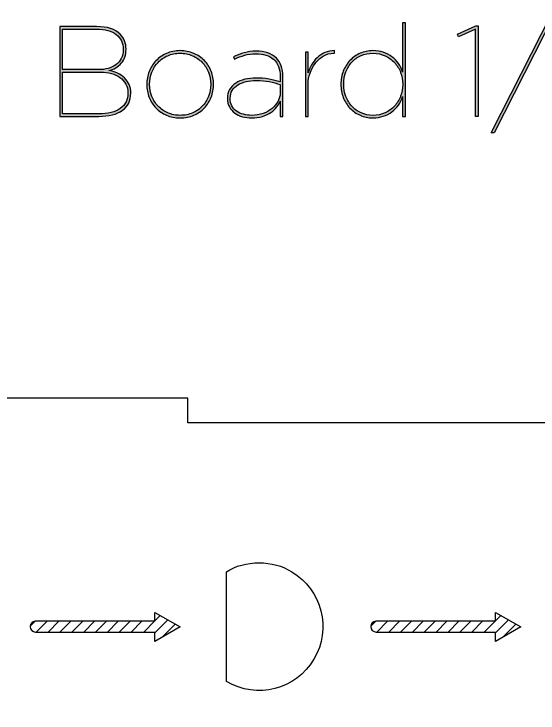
# Model space of a CAD drawing. Extents: x 23 to 691, y -846 to -23.
# Drawn here: x 112.5 to 197.8, y -136.3 to -22.6 of the extents above; entities that cross this region are included whole.
import ezdxf

# ---------------------------------------------------------------- set-up
doc = ezdxf.new("R2010")
doc.units = 0
doc.header["$MEASUREMENT"] = 0
for name, color, linetype in [('CUT', 7, 'CONTINUOUS'), ('ENGRAVE', 7, 'CONTINUOUS'), ('PART_NUMBER', 7, 'CONTINUOUS')]:
    doc.layers.add(name, color=color, linetype=linetype)

# ---------------------------------------------------------------- blocks, each defined once
blk = doc.blocks.new('BLOCK_3')
at = {"layer": 'CUT', "color": 5}
blk.add_lwpolyline([(355.9, -175.13), (355.9, -85.08), (240.83, -85.08), (240.83, -89.08), (140.83, -89.08), (140.83, -85.08), (25.77, -85.08), (25.77, -175.13), (29.77, -175.13), (29.77, -275.13), (25.77, -275.13), (25.77, -365.18), (140.83, -365.18), (140.83, -361.18), (240.83, -361.18), (240.83, -365.18), (355.9, -365.18), (355.9, -275.13), (351.9, -275.13), (351.9, -175.13), (355.9, -175.13)], dxfattribs=at)
blk.add_open_spline([(147.1, -131.12), (152.02, -134.05), (158.39, -132.44), (161.32, -127.51), (164.26, -122.59), (162.64, -116.22), (157.72, -113.29), (154.78, -111.34), (150.04, -111.34), (147.1, -113.29), (147.1, -113.29), (147.1, -131.12), (147.1, -131.12)], degree=3, knots=[0, 0, 0, 0, 1, 1, 1, 2, 2, 2, 3, 3, 3, 4, 4, 4, 4], dxfattribs=at)
blk = doc.blocks.new('BLOCK_2')
at = {"layer": 'CUT'}
blk.add_blockref('BLOCK_3', (0, 0), dxfattribs=at)
blk = doc.blocks.new('BLOCK_88')
at = {"layer": 'PART_NUMBER'}
h = blk.add_hatch(color=253, dxfattribs=at)
h.dxf.hatch_style = 2
edge = h.paths.add_edge_path()
edge.add_spline(control_points=[(120.01, -24.63), (120.01, -24.63), (125.99, -24.63), (125.99, -24.63), (127.72, -24.63), (129, -25.05), (129.83, -25.88), (130.46, -26.51), (130.77, -27.32), (130.77, -28.3), (130.77, -28.3), (130.77, -28.34), (130.77, -28.34), (130.77, -29.25), (130.51, -30), (129.99, -30.6), (129.47, -31.2), (128.79, -31.59), (127.95, -31.79), (128.45, -31.86), (128.92, -32), (129.36, -32.2), (129.8, -32.41), (130.18, -32.67), (130.5, -32.99), (130.82, -33.3), (131.07, -33.66), (131.26, -34.07), (131.45, -34.48), (131.54, -34.93), (131.54, -35.42), (131.54, -35.42), (131.54, -35.46), (131.54, -35.46), (131.54, -36.67), (131.09, -37.6), (130.18, -38.25), (129.26, -38.91), (127.98, -39.23), (126.33, -39.23), (126.33, -39.23), (120.01, -39.23), (120.01, -39.23), (120.01, -39.23), (120.01, -24.63), (120.01, -24.63)], knot_values=[0, 0, 0, 0, 1, 1, 1, 2, 2, 2, 3, 3, 3, 4, 4, 4, 5, 5, 5, 6, 6, 6, 7, 7, 7, 8, 8, 8, 9, 9, 9, 10, 10, 10, 11, 11, 11, 12, 12, 12, 13, 13, 13, 14, 14, 14, 15, 15, 15, 15], degree=3, periodic=1)
edge = h.paths.add_edge_path()
edge.add_spline(control_points=[(130.31, -28.32), (130.31, -27.32), (129.93, -26.53), (129.17, -25.93), (128.42, -25.34), (127.35, -25.05), (125.97, -25.05), (125.97, -25.05), (120.46, -25.05), (120.46, -25.05), (120.46, -25.05), (120.46, -31.64), (120.46, -31.64), (120.46, -31.64), (126.33, -31.64), (126.33, -31.64), (126.87, -31.64), (127.38, -31.57), (127.86, -31.44), (128.34, -31.31), (128.76, -31.11), (129.13, -30.84), (129.5, -30.57), (129.79, -30.23), (130, -29.82), (130.21, -29.4), (130.31, -28.92), (130.31, -28.37), (130.31, -28.37), (130.31, -28.32), (130.31, -28.32)], knot_values=[0, 0, 0, 0, 1, 1, 1, 2, 2, 2, 3, 3, 3, 4, 4, 4, 5, 5, 5, 6, 6, 6, 7, 7, 7, 8, 8, 8, 9, 9, 9, 10, 10, 10, 10], degree=3, periodic=1)
edge = h.paths.add_edge_path()
edge.add_spline(control_points=[(131.08, -35.44), (131.08, -34.88), (130.96, -34.39), (130.73, -33.98), (130.49, -33.56), (130.18, -33.21), (129.78, -32.92), (129.38, -32.64), (128.92, -32.42), (128.38, -32.28), (127.85, -32.13), (127.28, -32.06), (126.68, -32.06), (126.68, -32.06), (120.46, -32.06), (120.46, -32.06), (120.46, -32.06), (120.46, -38.82), (120.46, -38.82), (120.46, -38.82), (126.33, -38.82), (126.33, -38.82), (127.84, -38.82), (129.01, -38.53), (129.84, -37.94), (130.67, -37.36), (131.08, -36.54), (131.08, -35.48), (131.08, -35.48), (131.08, -35.44), (131.08, -35.44)], knot_values=[0, 0, 0, 0, 1, 1, 1, 2, 2, 2, 3, 3, 3, 4, 4, 4, 5, 5, 5, 6, 6, 6, 7, 7, 7, 8, 8, 8, 9, 9, 9, 10, 10, 10, 10], degree=3, periodic=1)
for points, knots in [([(120.01, -24.63), (120.01, -24.63), (125.99, -24.63), (125.99, -24.63), (127.72, -24.63), (129, -25.05), (129.83, -25.88), (130.46, -26.51), (130.77, -27.32), (130.77, -28.3), (130.77, -28.3), (130.77, -28.34), (130.77, -28.34), (130.77, -29.25), (130.51, -30), (129.99, -30.6), (129.47, -31.2), (128.79, -31.59), (127.95, -31.79), (128.45, -31.86), (128.92, -32), (129.36, -32.2), (129.8, -32.41), (130.18, -32.67), (130.5, -32.99), (130.82, -33.3), (131.07, -33.66), (131.26, -34.07), (131.45, -34.48), (131.54, -34.93), (131.54, -35.42), (131.54, -35.42), (131.54, -35.46), (131.54, -35.46), (131.54, -36.67), (131.09, -37.6), (130.18, -38.25), (129.26, -38.91), (127.98, -39.23), (126.33, -39.23), (126.33, -39.23), (120.01, -39.23), (120.01, -39.23), (120.01, -39.23), (120.01, -24.63), (120.01, -24.63)], [0, 0, 0, 0, 1, 1, 1, 2, 2, 2, 3, 3, 3, 4, 4, 4, 5, 5, 5, 6, 6, 6, 7, 7, 7, 8, 8, 8, 9, 9, 9, 10, 10, 10, 11, 11, 11, 12, 12, 12, 13, 13, 13, 14, 14, 14, 15, 15, 15, 15]), ([(130.31, -28.32), (130.31, -27.32), (129.93, -26.53), (129.17, -25.93), (128.42, -25.34), (127.35, -25.05), (125.97, -25.05), (125.97, -25.05), (120.46, -25.05), (120.46, -25.05), (120.46, -25.05), (120.46, -31.64), (120.46, -31.64), (120.46, -31.64), (126.33, -31.64), (126.33, -31.64), (126.87, -31.64), (127.38, -31.57), (127.86, -31.44), (128.34, -31.31), (128.76, -31.11), (129.13, -30.84), (129.5, -30.57), (129.79, -30.23), (130, -29.82), (130.21, -29.4), (130.31, -28.92), (130.31, -28.37), (130.31, -28.37), (130.31, -28.32), (130.31, -28.32)], [0, 0, 0, 0, 1, 1, 1, 2, 2, 2, 3, 3, 3, 4, 4, 4, 5, 5, 5, 6, 6, 6, 7, 7, 7, 8, 8, 8, 9, 9, 9, 10, 10, 10, 10]), ([(131.08, -35.44), (131.08, -34.88), (130.96, -34.39), (130.73, -33.98), (130.49, -33.56), (130.18, -33.21), (129.78, -32.92), (129.38, -32.64), (128.92, -32.42), (128.38, -32.28), (127.85, -32.13), (127.28, -32.06), (126.68, -32.06), (126.68, -32.06), (120.46, -32.06), (120.46, -32.06), (120.46, -32.06), (120.46, -38.82), (120.46, -38.82), (120.46, -38.82), (126.33, -38.82), (126.33, -38.82), (127.84, -38.82), (129.01, -38.53), (129.84, -37.94), (130.67, -37.36), (131.08, -36.54), (131.08, -35.48), (131.08, -35.48), (131.08, -35.44), (131.08, -35.44)], [0, 0, 0, 0, 1, 1, 1, 2, 2, 2, 3, 3, 3, 4, 4, 4, 5, 5, 5, 6, 6, 6, 7, 7, 7, 8, 8, 8, 9, 9, 9, 10, 10, 10, 10])]:
    blk.add_open_spline(points, degree=3, knots=knots, dxfattribs=at)
blk = doc.blocks.new('BLOCK_89')
at = {"layer": 'PART_NUMBER'}
h = blk.add_hatch(color=253, dxfattribs=at)
h.dxf.hatch_style = 2
edge = h.paths.add_edge_path()
edge.add_spline(control_points=[(139.57, -39.48), (138.75, -39.48), (138.01, -39.34), (137.35, -39.05), (136.69, -38.75), (136.12, -38.36), (135.64, -37.87), (135.16, -37.37), (134.79, -36.8), (134.54, -36.15), (134.28, -35.49), (134.15, -34.8), (134.15, -34.06), (134.15, -34.06), (134.15, -34.02), (134.15, -34.02), (134.15, -33.3), (134.28, -32.6), (134.54, -31.94), (134.79, -31.28), (135.16, -30.7), (135.63, -30.2), (136.1, -29.7), (136.67, -29.3), (137.34, -29), (138.01, -28.7), (138.75, -28.55), (139.57, -28.55), (140.38, -28.55), (141.12, -28.7), (141.79, -28.99), (142.45, -29.28), (143.03, -29.68), (143.51, -30.17), (143.99, -30.66), (144.35, -31.24), (144.61, -31.9), (144.87, -32.56), (145, -33.25), (145, -33.98), (145, -33.98), (145, -34.02), (145, -34.02), (145, -34.76), (144.87, -35.46), (144.61, -36.12), (144.35, -36.78), (143.99, -37.36), (143.52, -37.86), (143.04, -38.36), (142.47, -38.75), (141.81, -39.05), (141.14, -39.34), (140.39, -39.48), (139.57, -39.48)], knot_values=[0, 0, 0, 0, 1, 1, 1, 2, 2, 2, 3, 3, 3, 4, 4, 4, 5, 5, 5, 6, 6, 6, 7, 7, 7, 8, 8, 8, 9, 9, 9, 10, 10, 10, 11, 11, 11, 12, 12, 12, 13, 13, 13, 14, 14, 14, 15, 15, 15, 16, 16, 16, 17, 17, 17, 18, 18, 18, 18], degree=3, periodic=1)
edge = h.paths.add_edge_path()
edge.add_spline(control_points=[(139.59, -39.07), (140.33, -39.07), (141, -38.94), (141.61, -38.67), (142.21, -38.41), (142.73, -38.05), (143.17, -37.59), (143.61, -37.13), (143.95, -36.59), (144.18, -35.98), (144.42, -35.37), (144.54, -34.72), (144.54, -34.04), (144.54, -34.04), (144.54, -34), (144.54, -34), (144.54, -33.32), (144.42, -32.67), (144.17, -32.06), (143.93, -31.45), (143.59, -30.91), (143.14, -30.45), (142.7, -29.99), (142.17, -29.63), (141.56, -29.37), (140.94, -29.1), (140.28, -28.97), (139.55, -28.97), (138.82, -28.97), (138.14, -29.1), (137.54, -29.37), (136.93, -29.63), (136.41, -29.99), (135.98, -30.45), (135.54, -30.91), (135.2, -31.45), (134.96, -32.06), (134.73, -32.67), (134.61, -33.32), (134.61, -34), (134.61, -34), (134.61, -34.04), (134.61, -34.04), (134.61, -34.72), (134.73, -35.37), (134.97, -35.98), (135.22, -36.59), (135.56, -37.13), (136.01, -37.59), (136.45, -38.05), (136.98, -38.41), (137.58, -38.67), (138.19, -38.94), (138.86, -39.07), (139.59, -39.07)], knot_values=[0, 0, 0, 0, 1, 1, 1, 2, 2, 2, 3, 3, 3, 4, 4, 4, 5, 5, 5, 6, 6, 6, 7, 7, 7, 8, 8, 8, 9, 9, 9, 10, 10, 10, 11, 11, 11, 12, 12, 12, 13, 13, 13, 14, 14, 14, 15, 15, 15, 16, 16, 16, 17, 17, 17, 18, 18, 18, 18], degree=3, periodic=1)
for points in [[(139.57, -39.48), (138.75, -39.48), (138.01, -39.34), (137.35, -39.05), (136.69, -38.75), (136.12, -38.36), (135.64, -37.87), (135.16, -37.37), (134.79, -36.8), (134.54, -36.15), (134.28, -35.49), (134.15, -34.8), (134.15, -34.06), (134.15, -34.06), (134.15, -34.02), (134.15, -34.02), (134.15, -33.3), (134.28, -32.6), (134.54, -31.94), (134.79, -31.28), (135.16, -30.7), (135.63, -30.2), (136.1, -29.7), (136.67, -29.3), (137.34, -29), (138.01, -28.7), (138.75, -28.55), (139.57, -28.55), (140.38, -28.55), (141.12, -28.7), (141.79, -28.99), (142.45, -29.28), (143.03, -29.68), (143.51, -30.17), (143.99, -30.66), (144.35, -31.24), (144.61, -31.9), (144.87, -32.56), (145, -33.25), (145, -33.98), (145, -33.98), (145, -34.02), (145, -34.02), (145, -34.76), (144.87, -35.46), (144.61, -36.12), (144.35, -36.78), (143.99, -37.36), (143.52, -37.86), (143.04, -38.36), (142.47, -38.75), (141.81, -39.05), (141.14, -39.34), (140.39, -39.48), (139.57, -39.48)], [(139.59, -39.07), (140.33, -39.07), (141, -38.94), (141.61, -38.67), (142.21, -38.41), (142.73, -38.05), (143.17, -37.59), (143.61, -37.13), (143.95, -36.59), (144.18, -35.98), (144.42, -35.37), (144.54, -34.72), (144.54, -34.04), (144.54, -34.04), (144.54, -34), (144.54, -34), (144.54, -33.32), (144.42, -32.67), (144.17, -32.06), (143.93, -31.45), (143.59, -30.91), (143.14, -30.45), (142.7, -29.99), (142.17, -29.63), (141.56, -29.37), (140.94, -29.1), (140.28, -28.97), (139.55, -28.97), (138.82, -28.97), (138.14, -29.1), (137.54, -29.37), (136.93, -29.63), (136.41, -29.99), (135.98, -30.45), (135.54, -30.91), (135.2, -31.45), (134.96, -32.06), (134.73, -32.67), (134.61, -33.32), (134.61, -34), (134.61, -34), (134.61, -34.04), (134.61, -34.04), (134.61, -34.72), (134.73, -35.37), (134.97, -35.98), (135.22, -36.59), (135.56, -37.13), (136.01, -37.59), (136.45, -38.05), (136.98, -38.41), (137.58, -38.67), (138.19, -38.94), (138.86, -39.07), (139.59, -39.07)]]:
    blk.add_open_spline(points, degree=3, knots=[0, 0, 0, 0, 1, 1, 1, 2, 2, 2, 3, 3, 3, 4, 4, 4, 5, 5, 5, 6, 6, 6, 7, 7, 7, 8, 8, 8, 9, 9, 9, 10, 10, 10, 11, 11, 11, 12, 12, 12, 13, 13, 13, 14, 14, 14, 15, 15, 15, 16, 16, 16, 17, 17, 17, 18, 18, 18, 18], dxfattribs=at)
blk = doc.blocks.new('BLOCK_90')
at = {"layer": 'PART_NUMBER'}
h = blk.add_hatch(color=253, dxfattribs=at)
h.dxf.hatch_style = 2
edge = h.paths.add_edge_path()
edge.add_spline(control_points=[(151.16, -39.48), (150.65, -39.48), (150.15, -39.42), (149.69, -39.29), (149.22, -39.15), (148.81, -38.96), (148.44, -38.69), (148.08, -38.43), (147.79, -38.1), (147.58, -37.71), (147.36, -37.32), (147.25, -36.87), (147.25, -36.36), (147.25, -36.36), (147.25, -36.31), (147.25, -36.31), (147.25, -35.77), (147.37, -35.29), (147.62, -34.87), (147.86, -34.46), (148.19, -34.11), (148.61, -33.83), (149.02, -33.55), (149.51, -33.34), (150.08, -33.21), (150.64, -33.07), (151.25, -33), (151.9, -33), (152.64, -33), (153.35, -33.06), (154.02, -33.17), (154.7, -33.29), (155.3, -33.45), (155.83, -33.64), (155.83, -33.64), (155.83, -32.77), (155.83, -32.77), (155.83, -31.5), (155.47, -30.57), (154.77, -29.96), (154.07, -29.36), (153.11, -29.05), (151.88, -29.05), (151.23, -29.05), (150.62, -29.13), (150.07, -29.29), (149.51, -29.45), (148.96, -29.67), (148.42, -29.93), (148.42, -29.93), (148.25, -29.55), (148.25, -29.55), (148.84, -29.28), (149.42, -29.05), (150, -28.89), (150.59, -28.72), (151.22, -28.64), (151.9, -28.64), (153.36, -28.64), (154.48, -29.02), (155.24, -29.78), (155.56, -30.1), (155.82, -30.51), (156, -31.01), (156.19, -31.52), (156.28, -32.09), (156.28, -32.75), (156.28, -32.75), (156.28, -39.23), (156.28, -39.23), (156.28, -39.23), (155.83, -39.23), (155.83, -39.23), (155.83, -39.23), (155.85, -36.77), (155.85, -36.77), (155.73, -37.08), (155.55, -37.39), (155.3, -37.71), (155.05, -38.03), (154.73, -38.32), (154.34, -38.59), (153.95, -38.85), (153.49, -39.07), (152.96, -39.23), (152.43, -39.4), (151.83, -39.48), (151.16, -39.48)], knot_values=[0, 0, 0, 0, 1, 1, 1, 2, 2, 2, 3, 3, 3, 4, 4, 4, 5, 5, 5, 6, 6, 6, 7, 7, 7, 8, 8, 8, 9, 9, 9, 10, 10, 10, 11, 11, 11, 12, 12, 12, 13, 13, 13, 14, 14, 14, 15, 15, 15, 16, 16, 16, 17, 17, 17, 18, 18, 18, 19, 19, 19, 20, 20, 20, 21, 21, 21, 22, 22, 22, 23, 23, 23, 24, 24, 24, 25, 25, 25, 26, 26, 26, 27, 27, 27, 28, 28, 28, 29, 29, 29, 29], degree=3, periodic=1)
edge = h.paths.add_edge_path()
edge.add_spline(control_points=[(151.17, -39.07), (151.87, -39.07), (152.5, -38.96), (153.07, -38.75), (153.64, -38.55), (154.13, -38.27), (154.54, -37.93), (154.95, -37.59), (155.27, -37.2), (155.49, -36.76), (155.71, -36.32), (155.83, -35.88), (155.83, -35.42), (155.83, -35.42), (155.83, -34.08), (155.83, -34.08), (155.27, -33.87), (154.68, -33.71), (154.05, -33.59), (153.43, -33.47), (152.72, -33.41), (151.92, -33.41), (151.34, -33.41), (150.79, -33.47), (150.28, -33.59), (149.76, -33.71), (149.31, -33.89), (148.93, -34.13), (148.55, -34.38), (148.25, -34.68), (148.03, -35.04), (147.82, -35.4), (147.71, -35.82), (147.71, -36.29), (147.71, -36.29), (147.71, -36.33), (147.71, -36.33), (147.71, -36.79), (147.8, -37.19), (147.99, -37.53), (148.18, -37.88), (148.43, -38.16), (148.75, -38.39), (149.07, -38.62), (149.44, -38.79), (149.86, -38.9), (150.28, -39.01), (150.71, -39.07), (151.17, -39.07)], knot_values=[0, 0, 0, 0, 1, 1, 1, 2, 2, 2, 3, 3, 3, 4, 4, 4, 5, 5, 5, 6, 6, 6, 7, 7, 7, 8, 8, 8, 9, 9, 9, 10, 10, 10, 11, 11, 11, 12, 12, 12, 13, 13, 13, 14, 14, 14, 15, 15, 15, 16, 16, 16, 16], degree=3, periodic=1)
for points, knots in [([(151.16, -39.48), (150.65, -39.48), (150.15, -39.42), (149.69, -39.29), (149.22, -39.15), (148.81, -38.96), (148.44, -38.69), (148.08, -38.43), (147.79, -38.1), (147.58, -37.71), (147.36, -37.32), (147.25, -36.87), (147.25, -36.36), (147.25, -36.36), (147.25, -36.31), (147.25, -36.31), (147.25, -35.77), (147.37, -35.29), (147.62, -34.87), (147.86, -34.46), (148.19, -34.11), (148.61, -33.83), (149.02, -33.55), (149.51, -33.34), (150.08, -33.21), (150.64, -33.07), (151.25, -33), (151.9, -33), (152.64, -33), (153.35, -33.06), (154.02, -33.17), (154.7, -33.29), (155.3, -33.45), (155.83, -33.64), (155.83, -33.64), (155.83, -32.77), (155.83, -32.77), (155.83, -31.5), (155.47, -30.57), (154.77, -29.96), (154.07, -29.36), (153.11, -29.05), (151.88, -29.05), (151.23, -29.05), (150.62, -29.13), (150.07, -29.29), (149.51, -29.45), (148.96, -29.67), (148.42, -29.93), (148.42, -29.93), (148.25, -29.55), (148.25, -29.55), (148.84, -29.28), (149.42, -29.05), (150, -28.89), (150.59, -28.72), (151.22, -28.64), (151.9, -28.64), (153.36, -28.64), (154.48, -29.02), (155.24, -29.78), (155.56, -30.1), (155.82, -30.51), (156, -31.01), (156.19, -31.52), (156.28, -32.09), (156.28, -32.75), (156.28, -32.75), (156.28, -39.23), (156.28, -39.23), (156.28, -39.23), (155.83, -39.23), (155.83, -39.23), (155.83, -39.23), (155.85, -36.77), (155.85, -36.77), (155.73, -37.08), (155.55, -37.39), (155.3, -37.71), (155.05, -38.03), (154.73, -38.32), (154.34, -38.59), (153.95, -38.85), (153.49, -39.07), (152.96, -39.23), (152.43, -39.4), (151.83, -39.48), (151.16, -39.48)], [0, 0, 0, 0, 1, 1, 1, 2, 2, 2, 3, 3, 3, 4, 4, 4, 5, 5, 5, 6, 6, 6, 7, 7, 7, 8, 8, 8, 9, 9, 9, 10, 10, 10, 11, 11, 11, 12, 12, 12, 13, 13, 13, 14, 14, 14, 15, 15, 15, 16, 16, 16, 17, 17, 17, 18, 18, 18, 19, 19, 19, 20, 20, 20, 21, 21, 21, 22, 22, 22, 23, 23, 23, 24, 24, 24, 25, 25, 25, 26, 26, 26, 27, 27, 27, 28, 28, 28, 29, 29, 29, 29]), ([(151.17, -39.07), (151.87, -39.07), (152.5, -38.96), (153.07, -38.75), (153.64, -38.55), (154.13, -38.27), (154.54, -37.93), (154.95, -37.59), (155.27, -37.2), (155.49, -36.76), (155.71, -36.32), (155.83, -35.88), (155.83, -35.42), (155.83, -35.42), (155.83, -34.08), (155.83, -34.08), (155.27, -33.87), (154.68, -33.71), (154.05, -33.59), (153.43, -33.47), (152.72, -33.41), (151.92, -33.41), (151.34, -33.41), (150.79, -33.47), (150.28, -33.59), (149.76, -33.71), (149.31, -33.89), (148.93, -34.13), (148.55, -34.38), (148.25, -34.68), (148.03, -35.04), (147.82, -35.4), (147.71, -35.82), (147.71, -36.29), (147.71, -36.29), (147.71, -36.33), (147.71, -36.33), (147.71, -36.79), (147.8, -37.19), (147.99, -37.53), (148.18, -37.88), (148.43, -38.16), (148.75, -38.39), (149.07, -38.62), (149.44, -38.79), (149.86, -38.9), (150.28, -39.01), (150.71, -39.07), (151.17, -39.07)], [0, 0, 0, 0, 1, 1, 1, 2, 2, 2, 3, 3, 3, 4, 4, 4, 5, 5, 5, 6, 6, 6, 7, 7, 7, 8, 8, 8, 9, 9, 9, 10, 10, 10, 11, 11, 11, 12, 12, 12, 13, 13, 13, 14, 14, 14, 15, 15, 15, 16, 16, 16, 16])]:
    blk.add_open_spline(points, degree=3, knots=knots, dxfattribs=at)
blk = doc.blocks.new('BLOCK_91')
at = {"layer": 'PART_NUMBER'}
h = blk.add_hatch(color=253, dxfattribs=at)
h.dxf.hatch_style = 2
edge = h.paths.add_edge_path()
edge.add_spline(control_points=[(159.94, -28.8), (159.94, -28.8), (160.39, -28.8), (160.39, -28.8), (160.39, -28.8), (160.39, -32.14), (160.39, -32.14), (160.52, -31.71), (160.7, -31.28), (160.95, -30.85), (161.19, -30.42), (161.49, -30.03), (161.85, -29.69), (162.22, -29.35), (162.63, -29.07), (163.11, -28.87), (163.58, -28.66), (164.11, -28.55), (164.69, -28.55), (164.69, -28.55), (164.69, -28.97), (164.69, -28.97), (164.69, -28.97), (164.59, -28.97), (164.59, -28.97), (163.93, -28.97), (163.35, -29.13), (162.84, -29.45), (162.32, -29.77), (161.88, -30.17), (161.52, -30.65), (161.16, -31.13), (160.88, -31.65), (160.69, -32.22), (160.49, -32.8), (160.39, -33.33), (160.39, -33.83), (160.39, -33.83), (160.39, -39.23), (160.39, -39.23), (160.39, -39.23), (159.94, -39.23), (159.94, -39.23), (159.94, -39.23), (159.94, -28.8), (159.94, -28.8)], knot_values=[0, 0, 0, 0, 1, 1, 1, 2, 2, 2, 3, 3, 3, 4, 4, 4, 5, 5, 5, 6, 6, 6, 7, 7, 7, 8, 8, 8, 9, 9, 9, 10, 10, 10, 11, 11, 11, 12, 12, 12, 13, 13, 13, 14, 14, 14, 15, 15, 15, 15], degree=3, periodic=1)
blk.add_open_spline([(159.94, -28.8), (159.94, -28.8), (160.39, -28.8), (160.39, -28.8), (160.39, -28.8), (160.39, -32.14), (160.39, -32.14), (160.52, -31.71), (160.7, -31.28), (160.95, -30.85), (161.19, -30.42), (161.49, -30.03), (161.85, -29.69), (162.22, -29.35), (162.63, -29.07), (163.11, -28.87), (163.58, -28.66), (164.11, -28.55), (164.69, -28.55), (164.69, -28.55), (164.69, -28.97), (164.69, -28.97), (164.69, -28.97), (164.59, -28.97), (164.59, -28.97), (163.93, -28.97), (163.35, -29.13), (162.84, -29.45), (162.32, -29.77), (161.88, -30.17), (161.52, -30.65), (161.16, -31.13), (160.88, -31.65), (160.69, -32.22), (160.49, -32.8), (160.39, -33.33), (160.39, -33.83), (160.39, -33.83), (160.39, -39.23), (160.39, -39.23), (160.39, -39.23), (159.94, -39.23), (159.94, -39.23), (159.94, -39.23), (159.94, -28.8), (159.94, -28.8)], degree=3, knots=[0, 0, 0, 0, 1, 1, 1, 2, 2, 2, 3, 3, 3, 4, 4, 4, 5, 5, 5, 6, 6, 6, 7, 7, 7, 8, 8, 8, 9, 9, 9, 10, 10, 10, 11, 11, 11, 12, 12, 12, 13, 13, 13, 14, 14, 14, 15, 15, 15, 15], dxfattribs=at)
blk = doc.blocks.new('BLOCK_92')
at = {"layer": 'PART_NUMBER'}
h = blk.add_hatch(color=253, dxfattribs=at)
h.dxf.hatch_style = 2
edge = h.paths.add_edge_path()
edge.add_spline(control_points=[(170.93, -39.48), (170.18, -39.48), (169.48, -39.34), (168.84, -39.06), (168.2, -38.77), (167.65, -38.39), (167.18, -37.9), (166.72, -37.41), (166.36, -36.84), (166.1, -36.17), (165.84, -35.5), (165.71, -34.79), (165.71, -34.04), (165.71, -34.04), (165.71, -34), (165.71, -34), (165.71, -33.25), (165.84, -32.54), (166.1, -31.87), (166.36, -31.2), (166.72, -30.63), (167.18, -30.14), (167.65, -29.65), (168.2, -29.27), (168.84, -28.98), (169.48, -28.7), (170.18, -28.55), (170.93, -28.55), (171.53, -28.55), (172.09, -28.64), (172.61, -28.81), (173.13, -28.99), (173.6, -29.23), (174.02, -29.54), (174.43, -29.86), (174.79, -30.23), (175.08, -30.65), (175.37, -31.07), (175.6, -31.54), (175.75, -32.04), (175.75, -32.04), (175.75, -24), (175.75, -24), (175.75, -24), (176.19, -24), (176.19, -24), (176.19, -24), (176.19, -39.23), (176.19, -39.23), (176.19, -39.23), (175.75, -39.23), (175.75, -39.23), (175.75, -39.23), (175.75, -36), (175.75, -36), (175.6, -36.5), (175.37, -36.96), (175.08, -37.39), (174.79, -37.81), (174.43, -38.18), (174.02, -38.49), (173.6, -38.81), (173.13, -39.05), (172.61, -39.22), (172.09, -39.4), (171.53, -39.48), (170.93, -39.48)], knot_values=[0, 0, 0, 0, 1, 1, 1, 2, 2, 2, 3, 3, 3, 4, 4, 4, 5, 5, 5, 6, 6, 6, 7, 7, 7, 8, 8, 8, 9, 9, 9, 10, 10, 10, 11, 11, 11, 12, 12, 12, 13, 13, 13, 14, 14, 14, 15, 15, 15, 16, 16, 16, 17, 17, 17, 18, 18, 18, 19, 19, 19, 20, 20, 20, 21, 21, 21, 22, 22, 22, 22], degree=3, periodic=1)
edge = h.paths.add_edge_path()
edge.add_spline(control_points=[(170.95, -39.07), (171.66, -39.07), (172.31, -38.93), (172.9, -38.66), (173.49, -38.39), (174, -38.02), (174.42, -37.57), (174.85, -37.11), (175.18, -36.57), (175.42, -35.97), (175.65, -35.36), (175.77, -34.72), (175.77, -34.04), (175.77, -34.04), (175.77, -34), (175.77, -34), (175.77, -33.33), (175.65, -32.69), (175.42, -32.08), (175.18, -31.47), (174.84, -30.93), (174.41, -30.47), (173.98, -30.01), (173.48, -29.65), (172.89, -29.38), (172.31, -29.11), (171.66, -28.97), (170.95, -28.97), (170.24, -28.97), (169.59, -29.1), (169, -29.36), (168.41, -29.61), (167.9, -29.97), (167.49, -30.42), (167.07, -30.87), (166.75, -31.4), (166.52, -32.02), (166.29, -32.63), (166.17, -33.28), (166.17, -33.98), (166.17, -33.98), (166.17, -34.02), (166.17, -34.02), (166.17, -34.71), (166.29, -35.37), (166.52, -35.98), (166.75, -36.59), (167.07, -37.13), (167.49, -37.59), (167.9, -38.05), (168.41, -38.41), (169, -38.67), (169.59, -38.94), (170.24, -39.07), (170.95, -39.07)], knot_values=[0, 0, 0, 0, 1, 1, 1, 2, 2, 2, 3, 3, 3, 4, 4, 4, 5, 5, 5, 6, 6, 6, 7, 7, 7, 8, 8, 8, 9, 9, 9, 10, 10, 10, 11, 11, 11, 12, 12, 12, 13, 13, 13, 14, 14, 14, 15, 15, 15, 16, 16, 16, 17, 17, 17, 18, 18, 18, 18], degree=3, periodic=1)
for points, knots in [([(170.93, -39.48), (170.18, -39.48), (169.48, -39.34), (168.84, -39.06), (168.2, -38.77), (167.65, -38.39), (167.18, -37.9), (166.72, -37.41), (166.36, -36.84), (166.1, -36.17), (165.84, -35.5), (165.71, -34.79), (165.71, -34.04), (165.71, -34.04), (165.71, -34), (165.71, -34), (165.71, -33.25), (165.84, -32.54), (166.1, -31.87), (166.36, -31.2), (166.72, -30.63), (167.18, -30.14), (167.65, -29.65), (168.2, -29.27), (168.84, -28.98), (169.48, -28.7), (170.18, -28.55), (170.93, -28.55), (171.53, -28.55), (172.09, -28.64), (172.61, -28.81), (173.13, -28.99), (173.6, -29.23), (174.02, -29.54), (174.43, -29.86), (174.79, -30.23), (175.08, -30.65), (175.37, -31.07), (175.6, -31.54), (175.75, -32.04), (175.75, -32.04), (175.75, -24), (175.75, -24), (175.75, -24), (176.19, -24), (176.19, -24), (176.19, -24), (176.19, -39.23), (176.19, -39.23), (176.19, -39.23), (175.75, -39.23), (175.75, -39.23), (175.75, -39.23), (175.75, -36), (175.75, -36), (175.6, -36.5), (175.37, -36.96), (175.08, -37.39), (174.79, -37.81), (174.43, -38.18), (174.02, -38.49), (173.6, -38.81), (173.13, -39.05), (172.61, -39.22), (172.09, -39.4), (171.53, -39.48), (170.93, -39.48)], [0, 0, 0, 0, 1, 1, 1, 2, 2, 2, 3, 3, 3, 4, 4, 4, 5, 5, 5, 6, 6, 6, 7, 7, 7, 8, 8, 8, 9, 9, 9, 10, 10, 10, 11, 11, 11, 12, 12, 12, 13, 13, 13, 14, 14, 14, 15, 15, 15, 16, 16, 16, 17, 17, 17, 18, 18, 18, 19, 19, 19, 20, 20, 20, 21, 21, 21, 22, 22, 22, 22]), ([(170.95, -39.07), (171.66, -39.07), (172.31, -38.93), (172.9, -38.66), (173.49, -38.39), (174, -38.02), (174.42, -37.57), (174.85, -37.11), (175.18, -36.57), (175.42, -35.97), (175.65, -35.36), (175.77, -34.72), (175.77, -34.04), (175.77, -34.04), (175.77, -34), (175.77, -34), (175.77, -33.33), (175.65, -32.69), (175.42, -32.08), (175.18, -31.47), (174.84, -30.93), (174.41, -30.47), (173.98, -30.01), (173.48, -29.65), (172.89, -29.38), (172.31, -29.11), (171.66, -28.97), (170.95, -28.97), (170.24, -28.97), (169.59, -29.1), (169, -29.36), (168.41, -29.61), (167.9, -29.97), (167.49, -30.42), (167.07, -30.87), (166.75, -31.4), (166.52, -32.02), (166.29, -32.63), (166.17, -33.28), (166.17, -33.98), (166.17, -33.98), (166.17, -34.02), (166.17, -34.02), (166.17, -34.71), (166.29, -35.37), (166.52, -35.98), (166.75, -36.59), (167.07, -37.13), (167.49, -37.59), (167.9, -38.05), (168.41, -38.41), (169, -38.67), (169.59, -38.94), (170.24, -39.07), (170.95, -39.07)], [0, 0, 0, 0, 1, 1, 1, 2, 2, 2, 3, 3, 3, 4, 4, 4, 5, 5, 5, 6, 6, 6, 7, 7, 7, 8, 8, 8, 9, 9, 9, 10, 10, 10, 11, 11, 11, 12, 12, 12, 13, 13, 13, 14, 14, 14, 15, 15, 15, 16, 16, 16, 17, 17, 17, 18, 18, 18, 18])]:
    blk.add_open_spline(points, degree=3, knots=knots, dxfattribs=at)
blk = doc.blocks.new('BLOCK_93')
at = {"layer": 'PART_NUMBER'}
h = blk.add_hatch(color=253, dxfattribs=at)
h.dxf.hatch_style = 2
h.paths.add_polyline_path([(187.58, -25.05), (184.85, -26.28), (184.66, -25.88), (187.64, -24.53), (188.04, -24.53), (188.04, -39.23), (187.58, -39.23)])
blk.add_lwpolyline([(187.58, -25.05), (184.85, -26.28), (184.66, -25.88), (187.64, -24.53), (188.04, -24.53), (188.04, -39.23), (187.58, -39.23), (187.58, -25.05)], dxfattribs=at)
blk = doc.blocks.new('BLOCK_94')
at = {"layer": 'PART_NUMBER'}
h = blk.add_hatch(color=253, dxfattribs=at)
h.dxf.hatch_style = 2
h.paths.add_polyline_path([(199.97, -22.59), (200.45, -22.59), (190.64, -41.9), (190.16, -41.9)])
blk.add_lwpolyline([(199.97, -22.59), (200.45, -22.59), (190.64, -41.9), (190.16, -41.9), (199.97, -22.59)], dxfattribs=at)
blk = doc.blocks.new('BLOCK_78')
at = {"layer": 'PART_NUMBER'}
for name in ['BLOCK_94', 'BLOCK_88', 'BLOCK_92', 'BLOCK_93', 'BLOCK_89', 'BLOCK_90', 'BLOCK_91']:
    blk.add_blockref(name, (0, 0), dxfattribs=at)
blk = doc.blocks.new('BLOCK_146')
at = {"layer": 'ENGRAVE', "color": 6}
for points in [[(119.86, -121.32), (117.93, -121.32), (116.16, -123.09), (118.09, -123.09)], [(121.79, -121.32), (119.86, -121.32), (118.09, -123.09), (120.02, -123.09)], [(121.79, -121.32), (120.02, -123.09), (121.95, -123.09), (123.72, -121.32), (121.79, -121.32)], [(121.95, -123.09), (123.88, -123.09), (125.65, -121.32), (123.72, -121.32)], [(123.88, -123.09), (125.81, -123.09), (127.58, -121.32), (125.65, -121.32)], [(129.51, -121.32), (127.58, -121.32)], [(131.44, -121.32), (129.51, -121.32), (127.74, -123.09), (129.67, -123.09)], [(131.44, -121.32), (129.67, -123.09), (131.6, -123.09), (133.36, -121.32), (131.44, -121.32)], [(135.29, -121.32), (133.36, -121.32)], [(133.53, -123.09), (133.64, -123.09), (135.41, -121.32), (135.29, -121.32)], [(135.47, -121.32), (135.41, -121.32), (133.64, -123.09), (135.47, -123.09)], [(137.56, -121.1), (135.47, -123.2)], [(125.81, -123.09), (127.74, -123.09)], [(131.6, -123.09), (133.53, -123.09)]]:
    blk.add_lwpolyline(points, dxfattribs=at)
blk.add_open_spline([(117.93, -121.32), (117.93, -121.32), (116.05, -121.32), (116.05, -121.32), (116.03, -121.32), (116.01, -121.33), (115.99, -121.33), (115.99, -121.33), (115.18, -122.15), (115.18, -122.15), (115.17, -122.17), (115.17, -122.19), (115.17, -122.21), (115.17, -122.69), (115.56, -123.09), (116.05, -123.09), (116.05, -123.09), (116.16, -123.09), (116.16, -123.09)], degree=3, knots=[0, 0, 0, 0, 1, 1, 1, 2, 2, 2, 3, 3, 3, 4, 4, 4, 5, 5, 5, 6, 6, 6, 6], dxfattribs=at)
blk.add_open_spline([(115.99, -121.33), (115.55, -121.36), (115.21, -121.71), (115.18, -122.15)], degree=3, dxfattribs=at)
blk = doc.blocks.new('BLOCK_145')
at = {"layer": 'ENGRAVE', "color": 6}
for points in [[(135.47, -121.32), (135.47, -119.89), (139.57, -122.26), (135.47, -124.62), (135.47, -123.09)], [(135.47, -121.27), (136.34, -120.39)], [(136.67, -123.93), (138.83, -121.77)]]:
    blk.add_lwpolyline(points, dxfattribs=at)
at = {"layer": 'ENGRAVE'}
blk.add_blockref('BLOCK_146', (0, 0), dxfattribs=at)
blk = doc.blocks.new('BLOCK_148')
at = {"layer": 'ENGRAVE', "color": 6}
for points in [[(175.24, -121.32), (173.31, -121.32), (171.55, -123.09), (173.48, -123.09)], [(177.17, -121.32), (175.24, -121.32), (173.48, -123.09), (175.41, -123.09)], [(177.17, -121.32), (175.41, -123.09), (177.34, -123.09), (179.1, -121.32), (177.17, -121.32)], [(177.34, -123.09), (179.27, -123.09), (181.03, -121.32), (179.1, -121.32)], [(179.27, -123.09), (181.2, -123.09), (182.96, -121.32), (181.03, -121.32)], [(184.89, -121.32), (182.96, -121.32)], [(186.82, -121.32), (184.89, -121.32), (183.13, -123.09), (185.06, -123.09)], [(186.82, -121.32), (185.06, -123.09), (186.99, -123.09), (188.75, -121.32), (186.82, -121.32)], [(190.68, -121.32), (188.75, -121.32)], [(188.92, -123.09), (189.03, -123.09), (190.79, -121.32), (190.68, -121.32)], [(190.85, -121.32), (190.79, -121.32), (189.03, -123.09), (190.85, -123.09)], [(192.95, -121.1), (190.85, -123.2)], [(181.2, -123.09), (183.13, -123.09)], [(186.99, -123.09), (188.92, -123.09)]]:
    blk.add_lwpolyline(points, dxfattribs=at)
blk.add_open_spline([(173.31, -121.32), (173.31, -121.32), (171.44, -121.32), (171.44, -121.32), (171.42, -121.32), (171.4, -121.33), (171.38, -121.33), (171.38, -121.33), (170.56, -122.15), (170.56, -122.15), (170.56, -122.17), (170.56, -122.19), (170.56, -122.21), (170.56, -122.69), (170.95, -123.09), (171.44, -123.09), (171.44, -123.09), (171.55, -123.09), (171.55, -123.09)], degree=3, knots=[0, 0, 0, 0, 1, 1, 1, 2, 2, 2, 3, 3, 3, 4, 4, 4, 5, 5, 5, 6, 6, 6, 6], dxfattribs=at)
blk.add_open_spline([(171.38, -121.33), (170.94, -121.36), (170.59, -121.71), (170.56, -122.15)], degree=3, dxfattribs=at)
blk = doc.blocks.new('BLOCK_147')
at = {"layer": 'ENGRAVE', "color": 6}
for points in [[(190.85, -121.32), (190.85, -119.89), (194.95, -122.26), (190.85, -124.62), (190.85, -123.09)], [(190.85, -121.27), (191.73, -120.39)], [(192.06, -123.93), (194.22, -121.77)]]:
    blk.add_lwpolyline(points, dxfattribs=at)
at = {"layer": 'ENGRAVE'}
blk.add_blockref('BLOCK_148', (0, 0), dxfattribs=at)
blk = doc.blocks.new('BLOCK_143')
at = {"layer": 'ENGRAVE'}
for name in ['BLOCK_145', 'BLOCK_147']:
    blk.add_blockref(name, (0, 0), dxfattribs=at)

msp = doc.modelspace()

# ---------------------------------------------------------------- block references
at = {"layer": 'CUT'}
msp.add_blockref('BLOCK_2', (0, 0), dxfattribs=at)
at = {"layer": 'ENGRAVE'}
msp.add_blockref('BLOCK_143', (0, 0), dxfattribs=at)
at = {"layer": 'PART_NUMBER'}
msp.add_blockref('BLOCK_78', (0, 0), dxfattribs=at)

doc.saveas('drawing.dxf')
